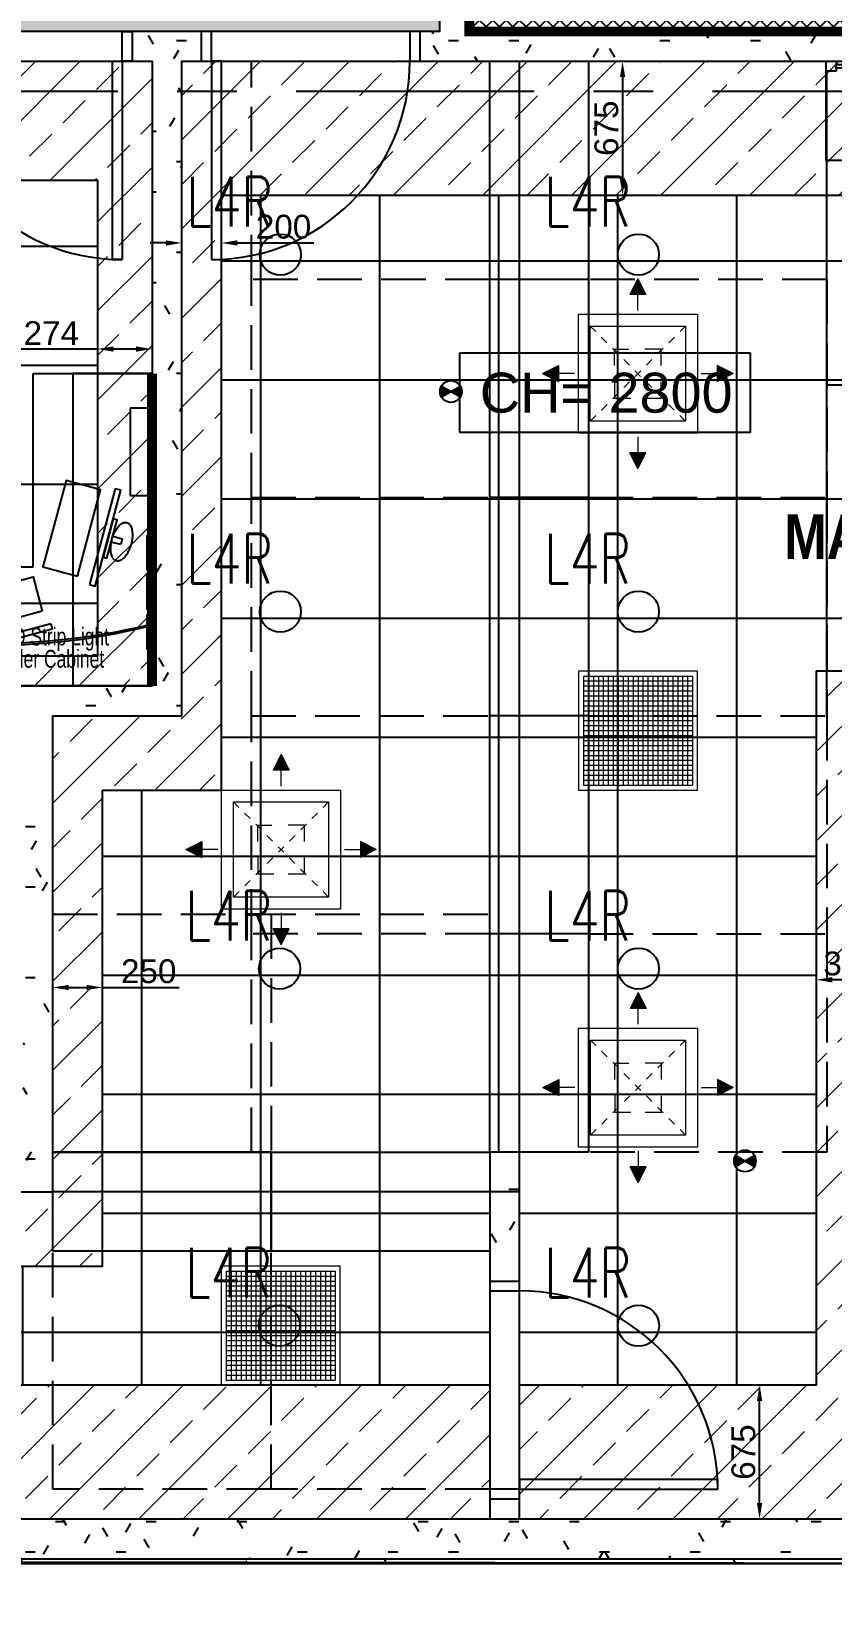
# Model space of a CAD drawing. Header units: millimetres. Extents: x -92759 to 184353, y -15225 to 86714.
# Drawn here: x -59541 to -55507, y 29895 to 37841 of the extents above; entities that cross this region are included whole.
import ezdxf

# ---------------------------------------------------------------- set-up
doc = ezdxf.new("R2010")
doc.units = ezdxf.units.MM
for name, pattern in [('Aligning Line', [3.2004, 1.6002, -1.6002]), ('Dash', [952.5, 476.25, -476.25]), ('HIDDEN', [0.375, 0.25, -0.125]), ('IDA - Grid Line', [2100, 1200, -300, 300, -300]), ('IDA - Hidden 065', [322.5, 225, -97.5])]:
    doc.linetypes.add(name, pattern=pattern)
doc.layers.get('Defpoints').update_dxf_attribs({"color": 8})
for name, color, linetype in [('0-1', 9, 'Continuous'), ('0-Motion Sensor', 1, 'Continuous'), ('A-_DETA----_E-2', 9, 'Continuous'), ('A-_DOOR----_E', 8, 'Continuous'), ('A-_ROOMNAME_A', 8, 'Continuous'), ('A-_WALL----_E', 8, 'Continuous'), ('A-_WALL----_H', 8, 'Continuous'), ('A-_WALL----_H-1', 9, 'Continuous'), ('A-_WALLPRTN_E', 8, 'Continuous'), ('A-PATT-CONC', 8, 'Continuous'), ('AAG_Dimension', 7, 'Continuous'), ('E-_LITG _ CKT -DB', 1, 'HIDDEN'), ('E-legend', 1, 'Continuous'), ('HF', 7, 'Continuous'), ('HF Text', 7, 'Continuous'), ('M-ACMV_FCU', 5, 'Continuous')]:
    doc.layers.add(name, color=color, linetype=linetype)
for name, color, linetype, true_color in [('1599_FURN_RHH_BLK8 _NEW__1ST STY_dwg _2_-1', 7, 'Continuous', 0xaaaaaa), ('A-_DETA----_E-4', 9, 'Continuous', 0x808080), ('A-_DETA----_E-5', 7, 'IDA - Hidden 065', 0xa5a5a5), ('A-_DETA----_E-8', 7, 'Continuous', 0xa5a5a5), ('A-_DOOR----_H', 7, 'Dash', 0x000050), ('A-_FURN--1', 7, 'Continuous', 0xaaaaaa), ('A-_FURN--3', 7, 'Continuous', 0xaaaaaa), ('A-_FURN--4', 7, 'Continuous', 0xaaaaaa), ('S-_ANOTGRID_E-1', 9, 'IDA - Grid Line', 0x808080)]:
    doc.layers.add(name, color=color, linetype=linetype, true_color=true_color)
for name, color, linetype, lineweight in [('HFI 9MM FPB', 94, 'Continuous', 5), ('M-ACMV_RAG', 222, 'Continuous', 25), ('M-ACMV_SAD', 5, 'Continuous', 18), ('M-ACMV_SAG', 5, 'Continuous', 25), ('M_FCU_ACESSPANEL', 30, 'REFRIGERANT', 25)]:
    doc.layers.add(name, color=color, linetype=linetype, lineweight=lineweight)
doc.styles.add('Arial', font='arial.ttf')
doc.styles.add('Arial Narrow_B_1', font='ARIALNB.TTF', dxfattribs={"height": 300})
doc.styles.add('Arial_4', font='arial.ttf', dxfattribs={"height": 1.8})
doc.styles.add('Simplex', font='simplex_.ttf', dxfattribs={"width": 0.7, "height": 450})
doc.styles.get("Standard").update_dxf_attribs({"font": 'arial.ttf'})
doc.linetypes.add('REFRIGERANT', pattern='A,15,-5.08,["R",Standard,S=2.54,R=0,X=-2.54,Y=-1.27],-5.08', length=25.16)
doc.dimstyles.get("Standard").update_dxf_attribs({"dimtxt": 0.18, "dimasz": 0.18, "dimexe": 0.18, "dimexo": 0.0625, "dimgap": 0.09, "dimtad": 0, "dimtih": 1, "dimtoh": 1, "dimdec": 4, "dimzin": 0, "dimdsep": 46, "dimtxsty": 'Standard', "dimcen": 0.09, "dimadec": 0, "dimazin": 0, "dimtfac": 1, "dimtdec": 4, "dimtofl": 0, "dimtmove": 0, "dimatfit": 3, "dimfxl": 1, "dimtolj": 1, "dimtzin": 0, "dimarcsym": 0})
pattern_1 = [(0, (-11870.95, 40538.29), (609.6, 152.4), [50.292, -406.908, 50.292, -406.908, -2438.4]), (0, (-11870.95, 40538.29), (609.6, 152.4), [-914.4, 50.292, -864.108, 50.292, -406.908, -1066.8]), (0, (-11870.95, 40538.29), (609.6, 152.4), [-2286, 50.292, -254.508, 50.292, -711.708]), (120, (-11642.35, 40614.49), (-436.78227, 451.7291), [50.292, -406.908, 50.292, -406.908, -2438.4]), (120, (-11642.35, 40614.49), (-436.78227, 451.7291), [-914.4, 50.292, -864.108, 50.292, -406.908, -1066.8]), (120, (-11642.35, 40614.49), (-436.78227, 451.7291), [-2286, 50.292, -254.508, 50.292, -711.708]), (240, (-11566.15, 40919.29), (-172.81773, -604.1291), [50.292, -406.908, 50.292, -406.908, -2438.4]), (240, (-11566.15, 40919.29), (-172.81773, -604.1291), [-914.4, 50.292, -864.108, 50.292, -406.908, -1066.8]), (240, (-11566.15, 40919.29), (-172.81773, -604.1291), [-2286, 50.292, -254.508, 50.292, -711.708])]

# ---------------------------------------------------------------- blocks, each defined once
blk = doc.blocks.new('IDA - F - Single - Swing1 - 1100L X 2200H -TD-03-10510367-BLK8_RHH_1ST STOREY PLAN')
at = {"layer": 'A-_DOOR----_E'}
for p, q in [((500, 1075), (450, 1075)), ((450, 1075), (450, 75)), ((500, 75), (500, 1075)), ((-500, 75), (-550, 75)), ((-500, -75), (-500, 75)), ((450, 75), (500, 75)), ((550, 75), (500, 75)), ((500, 75), (500, -75)), ((-550, -75), (-500, -75)), ((500, -75), (550, -75))]:
    blk.add_line(p, q, dxfattribs=at)
blk.add_arc((500, 75), 1000, 90, 180, dxfattribs=at)
blk = doc.blocks.new('IDA - F - Single - Swing1 - 1100L X 2200H -TD-03-10510365-BLK8_RHH_1ST STOREY PLAN')
at = {"layer": 'A-_DOOR----_E'}
for p, q in [((-550, 75), (-500, 75)), ((-500, 75), (-500, -75)), ((500, 75), (550, 75)), ((500, -75), (500, 75)), ((-500, -75), (-550, -75)), ((450, -75), (500, -75)), ((450, -1075), (450, -75)), ((500, -75), (500, -1075)), ((550, -75), (500, -75)), ((500, -1075), (450, -1075))]:
    blk.add_line(p, q, dxfattribs=at)
blk.add_arc((500, -75), 1000, 180, 270, dxfattribs=at)
blk = doc.blocks.new('IDA - RS - Roller Shutter - Single - 2100L X 1200H - RS03-10171729-BLK8_RHH_1ST STOREY PLAN')
at = {"layer": 'A-_DOOR----_E'}
for p, q in [((-1050, 125), (-1000, 125)), ((-1050, 75), (-1050, 125)), ((-1000, 125), (-1000, 75)), ((1000, 125), (1050, 125)), ((1000, 75), (1000, 125)), ((1050, 125), (1050, 75)), ((-1000, 75), (-1050, 75)), ((1050, 75), (1000, 75))]:
    blk.add_line(p, q, dxfattribs=at)
at = {"layer": 'A-_DOOR----_H'}
for p, q in [((-1050, 575), (1050, 575)), ((-1050, 75), (-1050, 575)), ((1050, 575), (1050, 75)), ((-1000, 109.525), (1000, 109.525)), ((-1000, 90.475), (-1000, 109.525)), ((1000, 90.475), (-1000, 90.475)), ((1000, 109.525), (1000, 90.475)), ((1050, 75), (-1050, 75))]:
    blk.add_line(p, q, dxfattribs=at)
blk = doc.blocks.new('1599_FURN_RHH_BLK8 _NEW__1ST STY_dwg _2_-10346281-BLK8_RHH_1ST STOREY PLAN')
at = {"layer": 'A-_FURN--1', "flags": 128}
for points in [[(-23480.1, -44215.7), (-23480.1, -44040.7), (-23455.1, -44040.7), (-23455.1, -44215.7)], [(-23480.1, -44415.7), (-23480.1, -44240.7), (-23455.1, -44240.7), (-23455.1, -44415.7)], [(-23480.1, -44615.7), (-23480.1, -44440.7), (-23455.1, -44440.7), (-23455.1, -44615.7)]]:
    blk.add_lwpolyline(points, close=True, dxfattribs=at)
at = {"layer": 'A-_FURN--3', "flags": 128}
for points in [[(-23565.1, -43399), (-23565.1, -43839), (-23455.1, -43839), (-23455.1, -43399)], [(-23831.2, -44245.7), (-23714.8, -43811), (-23888.6, -43764.4), (-24005.1, -44199.1)], [(-24008.5, -44422.9), (-24443.2, -44539.4), (-24489.8, -44365.5), (-24055.1, -44249.1)]]:
    blk.add_lwpolyline(points, close=True, dxfattribs=at)
at = {"layer": 'A-_FURN--3'}
for centre, radius, start, end in [((-24266.5, -41277), 3317.9, 258.50219, 284.15461), ((-24263.1, -41187), 3397.5, 258.83263, 283.75823)]:
    blk.add_arc(centre, radius, start, end, dxfattribs=at)
at = {"layer": 'A-_FURN--4'}
for p, q in [((-24055.1, -44199.1), (-24055.1, -43224.1)), ((-24055.1, -43224.1), (-23455.1, -43224.1)), ((-23855.1, -43224.1), (-23855.1, -44799.1)), ((-23455.1, -43224.1), (-23855.1, -43224.1)), ((-23455.1, -44799.1), (-23455.1, -43224.1)), ((-23455.1, -43224.1), (-23455.1, -44799.1)), ((-24955.1, -44199.1), (-24055.1, -44199.1)), ((-24055.1, -44799.1), (-24955.1, -44799.1)), ((-23455.1, -44799.1), (-24055.1, -44799.1)), ((-23855.1, -44799.1), (-23455.1, -44799.1))]:
    blk.add_line(p, q, dxfattribs=at)
at = {"layer": 'A-_FURN--4', "flags": 128}
for points in [[(-23770.1, -44287.9), (-23741.1, -44295.7), (-23611.7, -43812.7), (-23640.7, -43805)], [(-23702.3, -44150.8), (-23683, -44156), (-23631.2, -43962.8), (-23650.5, -43957.6)], [(-23612.7, -44086.8), (-23661, -44073.9), (-23653.2, -44044.9), (-23604.9, -44057.8)], [(-23966.2, -44484.1), (-23958.5, -44513.1), (-24441.4, -44642.5), (-24449.2, -44613.5)]]:
    blk.add_lwpolyline(points, close=True, dxfattribs=at)
at = {"layer": 'A-_FURN--4'}
for points in [[(-23657.1, -44059.4), (-23631.2, -43962.8), (-23582.9, -43975.7)], [(-23582.9, -43975.7), (-23534.6, -43988.7), (-23560.5, -44085.3)], [(-23634.7, -44168.9), (-23683, -44156), (-23657.1, -44059.4)], [(-23560.5, -44085.3), (-23586.4, -44181.9), (-23634.7, -44168.9)]]:
    blk.add_rational_spline(points, [1, 0.707106781187, 1], degree=2, dxfattribs=at)
blk = doc.blocks.new('A$Cb2bf8f38')
at = {"layer": 'A-_WALL----_H'}
h = blk.add_hatch(dxfattribs=at)
h.set_pattern_fill('FP_3', color=256, style=0, pattern_type=2)
h.set_pattern_definition([(0, (-11870.95, 40538.3), (1219.2, 304.8), [50.292, -864.108, 50.292, -864.108, -4876.8]), (0, (-11870.95, 40538.3), (1219.2, 304.8), [-1828.8, 50.292, -1778.508, 50.292, -864.108, -2133.6]), (0, (-11870.95, 40538.3), (1219.2, 304.8), [-4572, 50.292, -559.308, 50.292, -1473.708]), (120, (-11413.75, 40690.7), (-873.5645, 903.4582), [50.292, -864.108, 50.292, -864.108, -4876.8]), (120, (-11413.75, 40690.7), (-873.5645, 903.4582), [-1828.8, 50.292, -1778.508, 50.292, -864.108, -2133.6]), (120, (-11413.75, 40690.7), (-873.5645, 903.4582), [-4572, 50.292, -559.308, 50.292, -1473.708]), (240, (-11261.35, 41300.3), (-345.6355, -1208.2582), [50.292, -864.108, 50.292, -864.108, -4876.8]), (240, (-11261.35, 41300.3), (-345.6355, -1208.2582), [-1828.8, 50.292, -1778.508, 50.292, -864.108, -2133.6]), (240, (-11261.35, 41300.3), (-345.6355, -1208.2582), [-4572, 50.292, -559.308, 50.292, -1473.708])])
h.paths.add_polyline_path([(-10525, -2425), (-10500, -2425), (-10500, -2312.5), (-10525, -2312.5), (-10525, -2321.4)])
h.paths.add_polyline_path([(-12772.8, -2425), (-12125, -2425), (-12125, -2312.5), (-12150, -2312.5), (-12150, -2400), (-21575, -2400), (-21575, -2425), (-14327.6, -2425)])
at = {"layer": 'A-_WALL----_H-1'}
h = blk.add_hatch(dxfattribs=at)
h.set_pattern_fill('FP_1', color=256, style=0, pattern_type=2)
h.set_pattern_definition(pattern_1)
h.paths.add_polyline_path([(-14475, 5300), (-14400, 5300), (-14400, 6000), (-14550, 6000), (-14550, 5300)])
h.paths.add_polyline_path([(-14400, 7100), (-14400, 14675), (-14550, 14675), (-14550, 7100), (-14475, 7100)])
h.paths.add_polyline_path([(-14400, 15775), (-14400, 15875), (-14550, 15875), (-14550, 15775), (-14475, 15775)])
h = blk.add_hatch(dxfattribs=at)
h.set_pattern_fill('FP_1', color=256, style=0, pattern_type=2)
h.set_pattern_definition(pattern_1)
h.paths.add_polyline_path([(-10500, 5150), (-10500, 5300), (-10550.1, 5300), (-10550, 5150)])
h.paths.add_polyline_path([(-14650, 5150), (-12550, 5150), (-12550, 5300), (-14650, 5300), (-14650, 5225)])
h.paths.add_polyline_path([(-16100, 5150), (-15750, 5150), (-15750, 5300), (-16100, 5300), (-16100, 5225)])
h.paths.add_polyline_path([(-8850, 5150), (-8850, 5300), (-9900, 5300), (-9900, 5150)])
h.paths.add_polyline_path([(-17200, 5150), (-17200, 5300), (-17300, 5300), (-17300, 5150)])
h = blk.add_hatch(dxfattribs=at)
h.set_pattern_fill('FP_1', color=256, style=0, pattern_type=2)
h.set_pattern_definition(pattern_1)
h.paths.add_polyline_path([(-15850, 1850), (-15850, 5150), (-16000, 5150), (-16000, 1850)])
h = blk.add_hatch(dxfattribs=at)
h.set_pattern_fill('FP_1', color=256, style=0, pattern_type=2)
h.set_pattern_definition(pattern_1)
h.paths.add_polyline_path([(-16000, 1850), (-16000, 2000), (-18527, 2000), (-18527, 1850), (-16500, 1850)])
h.paths.add_polyline_path([(-19627, 1850), (-19627, 2000), (-21350, 2000), (-21350, 1850), (-20546.6, 1850)])
h = blk.add_hatch(dxfattribs=at)
h.set_pattern_fill('FP_1', color=256, style=0, pattern_type=2)
h.set_pattern_definition(pattern_1)
h.paths.add_polyline_path([(-16500, -550), (-16500, 1850), (-16650, 1850), (-16650, -550)])
h = blk.add_hatch(dxfattribs=at)
h.set_pattern_fill('FP_1', color=256, style=0, pattern_type=2)
h.set_pattern_definition(pattern_1)
h.paths.add_polyline_path([(-14222.1, -2200), (-14147.1, -2200), (-14147.1, -2100), (-14297.1, -2100), (-14297.1, -2200)])
h.paths.add_polyline_path([(-14297.1, -1000), (-14147.1, -1000), (-14147.1, -350), (-14297.1, -350)])
h = blk.add_hatch(dxfattribs=at)
h.set_pattern_fill('FP_1', color=256, style=0, pattern_type=2)
h.set_pattern_definition(pattern_1)
h.paths.add_polyline_path([(-14327.6, -2400), (-10500, -2400), (-10500, -2312.5), (-10500, -2200), (-17300, -2200), (-17300, -2400), (-15882.3, -2400)])
h.paths.add_polyline_path([(-20546.6, -2400), (-17900, -2400), (-17900, -2200), (-21550, -2200), (-21550, -2400), (-21300, -2400)])
h.paths.add_polyline_path([(-10500, -2312.5), (-10500, -2200), (-10525, -2200), (-10525, -2312.5)], flags=17)
blk.add_lwpolyline([(-2385, -9825), (-2385, -5100), (7400, -5125), (7400, 46800), (-18575, 46800), (-18575, 38037.5), (-30600, 38100), (-30625, 26375), (-28100, 26375), (-28100, -2400), (-10500, -2425), (-10500, -9800), (-2385, -9825)], close=True)
at = {"layer": 'A-_DETA----_E-2'}
for p, q in [((-12597.1, 2950), (-12597.1, 4050)), ((-12597.1, 2950), (-12597.1, 4050)), ((-12597.1, 2950), (-12597.1, 4050)), ((-12597.1, 1850), (-12597.1, 2950)), ((-12597.1, 1850), (-12597.1, 2950)), ((-12597.1, 1850), (-12597.1, 2950))]:
    blk.add_line(p, q, dxfattribs=at)
at = {"layer": 'A-_DETA----_E-4'}
for p, q in [((-14297.1, 5150), (-13799, 5150)), ((-14297.1, 4050), (-14297.1, 5150)), ((-14297.1, 5150), (-13799, 5150)), ((-14297.1, 4050), (-14297.1, 5150)), ((-14297.1, 5150), (-13799, 5150)), ((-14297.1, 4050), (-14297.1, 5150)), ((-14147.1, -550), (-14147.1, 5150)), ((-14147.1, -550), (-14147.1, 5150)), ((-14147.1, -550), (-14147.1, 5150)), ((-13799, 5150), (-13799, 4050)), ((-13799, 5150), (-13799, 4050)), ((-13799, 5150), (-13799, 4050)), ((-13799, 4050), (-14297.1, 4050)), ((-14297.1, 2950), (-14297.1, 4050)), ((-13799, 4050), (-14297.1, 4050)), ((-14297.1, 2950), (-14297.1, 4050)), ((-13799, 4050), (-14297.1, 4050)), ((-14297.1, 2950), (-14297.1, 4050)), ((-13799, 4050), (-13799, 2950)), ((-13799, 4050), (-13799, 2950)), ((-13799, 4050), (-13799, 2950)), ((-13799, 2950), (-14297.1, 2950)), ((-14297.1, 1850), (-14297.1, 2950)), ((-13799, 2950), (-14297.1, 2950)), ((-14297.1, 1850), (-14297.1, 2950)), ((-13799, 2950), (-14297.1, 2950)), ((-14297.1, 1850), (-14297.1, 2950)), ((-13799, 2950), (-13799, 1850)), ((-13799, 2950), (-13799, 1850)), ((-13799, 2950), (-13799, 1850)), ((-13799, 1850), (-14297.1, 1850)), ((-14297.1, 750), (-14297.1, 1850)), ((-13799, 1850), (-14297.1, 1850)), ((-14297.1, 750), (-14297.1, 1850)), ((-13799, 1850), (-14297.1, 1850)), ((-14297.1, 750), (-14297.1, 1850)), ((-13799, 1850), (-13799, 750)), ((-13799, 1850), (-13799, 750)), ((-13799, 1850), (-13799, 750)), ((-13799, 750), (-14297.1, 750)), ((-14297.1, -350), (-14297.1, 750)), ((-13799, 750), (-14297.1, 750)), ((-14297.1, -350), (-14297.1, 750)), ((-13799, 750), (-14297.1, 750)), ((-14297.1, -350), (-14297.1, 750)), ((-13799, 750), (-13799, -350)), ((-13799, 750), (-13799, -350)), ((-13799, 750), (-13799, -350)), ((-16500, -350), (-15399, -350)), ((-16500, -850), (-16500, -350)), ((-15399, -350), (-16500, -350)), ((-16500, -350), (-15399, -350)), ((-16500, -850), (-16500, -350)), ((-15399, -350), (-16500, -350)), ((-16500, -350), (-15399, -350)), ((-16500, -850), (-16500, -350)), ((-15399, -350), (-16500, -350)), ((-15399, -350), (-14297.1, -350)), ((-15399, -850), (-15399, -350)), ((-15399, -350), (-15399, -850)), ((-15399, -350), (-14297.1, -350)), ((-15399, -850), (-15399, -350)), ((-15399, -350), (-15399, -850)), ((-15399, -350), (-14297.1, -350)), ((-15399, -850), (-15399, -350)), ((-15399, -350), (-15399, -850)), ((-13799, -350), (-14297.1, -350)), ((-14297.1, -350), (-14297.1, -850)), ((-13799, -350), (-14297.1, -350)), ((-14297.1, -350), (-14297.1, -850)), ((-13799, -350), (-14297.1, -350)), ((-14297.1, -350), (-14297.1, -850)), ((-14147.1, -550), (-16500, -550)), ((-14147.1, -550), (-16500, -550)), ((-14147.1, -550), (-16500, -550)), ((-15399, -850), (-16500, -850)), ((-15399, -850), (-16500, -850)), ((-15399, -850), (-16500, -850)), ((-14297.1, -850), (-15399, -850)), ((-14297.1, -850), (-15399, -850)), ((-14297.1, -850), (-15399, -850))]:
    blk.add_line(p, q, dxfattribs=at)
at = {"layer": 'A-_DETA----_E-5'}
for p, q in [((-15499, 5150), (-14297.1, 5150)), ((-15499, 4050), (-15499, 5150)), ((-15499, 5150), (-14297.1, 5150)), ((-15499, 4050), (-15499, 5150)), ((-15499, 5150), (-14297.1, 5150)), ((-15499, 4050), (-15499, 5150)), ((-13799, 5150), (-12597.1, 5150)), ((-13799, 5150), (-12597.1, 5150)), ((-13799, 5150), (-12597.1, 5150)), ((-15499, 2950), (-15499, 4050)), ((-14297.1, 4050), (-15499, 4050)), ((-15499, 2950), (-15499, 4050)), ((-14297.1, 4050), (-15499, 4050)), ((-15499, 2950), (-15499, 4050)), ((-14297.1, 4050), (-15499, 4050)), ((-12597.1, 4050), (-13799, 4050)), ((-12597.1, 4050), (-13799, 4050)), ((-12597.1, 4050), (-13799, 4050)), ((-12597.1, 4050), (-12597.1, 2950)), ((-12597.1, 4050), (-12597.1, 2950)), ((-12597.1, 4050), (-12597.1, 2950)), ((-15499, 2950), (-14297.1, 2950)), ((-15499, 1850), (-15499, 2950)), ((-15499, 2950), (-14297.1, 2950)), ((-15499, 1850), (-15499, 2950)), ((-15499, 2950), (-14297.1, 2950)), ((-15499, 1850), (-15499, 2950)), ((-13799, 2950), (-12597.1, 2950)), ((-13799, 2950), (-12597.1, 2950)), ((-13799, 2950), (-12597.1, 2950)), ((-12597.1, 2950), (-12597.1, 1850)), ((-12597.1, 2950), (-12597.1, 1850)), ((-12597.1, 2950), (-12597.1, 1850)), ((-15499, 1850), (-14297.1, 1850)), ((-15499, 750), (-15499, 1850)), ((-15499, 1850), (-14297.1, 1850)), ((-15499, 750), (-15499, 1850)), ((-15499, 1850), (-14297.1, 1850)), ((-15499, 750), (-15499, 1850)), ((-13799, 1850), (-12597.1, 1850)), ((-13799, 1850), (-12597.1, 1850)), ((-13799, 1850), (-12597.1, 1850)), ((-12597.1, 1850), (-12597.1, 750)), ((-12597.1, 1850), (-12597.1, 750)), ((-12597.1, 1850), (-12597.1, 750)), ((-16500, 850), (-15399, 850)), ((-16500, -350), (-16500, 850)), ((-16500, 850), (-15399, 850)), ((-16500, -350), (-16500, 850)), ((-16500, 850), (-15399, 850)), ((-16500, -350), (-16500, 850)), ((-15499, 850), (-14297.1, 850)), ((-15499, -350), (-15499, 850)), ((-15499, 850), (-14297.1, 850)), ((-15499, -350), (-15499, 850)), ((-15499, 850), (-14297.1, 850)), ((-15499, -350), (-15499, 850)), ((-15399, 850), (-15399, -350)), ((-15399, 850), (-15399, -350)), ((-15399, 850), (-15399, -350)), ((-14297.1, 750), (-15499, 750)), ((-14297.1, 750), (-15499, 750)), ((-14297.1, 750), (-15499, 750)), ((-13799, 750), (-12597.1, 750)), ((-13799, 750), (-12597.1, 750)), ((-13799, 750), (-12597.1, 750)), ((-12597.1, 750), (-12597.1, -350)), ((-12597.1, 750), (-12597.1, -350)), ((-12597.1, 750), (-12597.1, -350)), ((-12597.1, -350), (-13799, -350)), ((-12597.1, -350), (-13799, -350)), ((-12597.1, -350), (-13799, -350)), ((-16500.9, -2050), (-16500.9, -850)), ((-16500.9, -2050), (-16500.9, -850)), ((-16500.9, -2050), (-16500.9, -850)), ((-15399, -2050), (-15399, -850)), ((-15399, -2050), (-15399, -850)), ((-15399, -2050), (-15399, -850)), ((-14297.1, -850), (-14297.1, -2050)), ((-14297.1, -850), (-14297.1, -2050)), ((-14297.1, -850), (-14297.1, -2050)), ((-15399, -2050), (-16500.9, -2050)), ((-15399, -2050), (-16500.9, -2050)), ((-15399, -2050), (-16500.9, -2050)), ((-14297.1, -2050), (-15399, -2050)), ((-14297.1, -2050), (-15399, -2050)), ((-14297.1, -2050), (-15399, -2050))]:
    blk.add_line(p, q, dxfattribs=at)
at = {"layer": 'A-_DETA----_E-8'}
blk.add_line((-12750, 5300), (-10300, 5300), dxfattribs=at)
at = {"layer": 'A-_WALL----_E'}
for p, q in [((-12150, -2200), (-17300, -2200)), ((-21575, -2425), (-10500, -2425)), ((-21550, -2400), (-12150, -2400))]:
    blk.add_line(p, q, dxfattribs=at)
at = {"layer": 'A-_WALLPRTN_E'}
for p, q in [((-14550, 6000), (-14550, 5300)), ((-14400, 5300), (-14400, 6000)), ((-15750, 5300), (-16100, 5300)), ((-16100, 5300), (-16100, 5150)), ((-15750, 5150), (-15750, 5300)), ((-14550, 5300), (-14650, 5300)), ((-14650, 5300), (-14650, 5150)), ((-14400, 5300), (-10500, 5300)), ((-16100, 5150), (-16000, 5150)), ((-16000, 5150), (-16000, 2000)), ((-15850, 1850), (-15850, 5150)), ((-15850, 5150), (-15750, 5150)), ((-14650, 5150), (-12600, 5150)), ((-12599, 5100), (-12599, 3518)), ((-12599, 3518), (-10499, 3518)), ((-16000, 2000), (-18527, 2000)), ((-16500, 1850), (-15850, 1850)), ((-16500, -550), (-16500, 1850)), ((-14147.1, -350), (-14297.1, -350)), ((-14297.1, -350), (-14297.1, -1000)), ((-14147.1, -1000), (-14147.1, -350)), ((-16799, -550), (-16500, -550)), ((-14297.1, -1000), (-14147.1, -1000)), ((-14147.1, -2100), (-14297.1, -2100)), ((-14297.1, -2100), (-14297.1, -2200)), ((-14147.1, -2200), (-14147.1, -2100))]:
    blk.add_line(p, q, dxfattribs=at)
at = {"layer": 'S-_ANOTGRID_E-1'}
for p, q in [((-38373.1, 5000), (13584.7, 5000)), ((-38373.1, -2400), (13584.7, -2400))]:
    blk.add_line(p, q, dxfattribs=at)
at = {"layer": '1599_FURN_RHH_BLK8 _NEW__1ST STY_dwg _2_-1'}
blk.add_blockref('1599_FURN_RHH_BLK8 _NEW__1ST STY_dwg _2_-10346281-BLK8_RHH_1ST STOREY PLAN', (7455.1, 46800), dxfattribs=at)
at = {"layer": 'A-_DOOR----_E'}
blk.add_blockref('IDA - F - Single - Swing1 - 1100L X 2200H -TD-03-10510365-BLK8_RHH_1ST STOREY PLAN', (-16650, 5225), dxfattribs=at)
for name, p, rotation in [('IDA - F - Single - Swing1 - 1100L X 2200H -TD-03-10510367-BLK8_RHH_1ST STOREY PLAN', (-15200, 5225), 180), ('IDA - RS - Roller Shutter - Single - 2100L X 1200H - RS03-10171729-BLK8_RHH_1ST STOREY PLAN', (-11550, 5225), 180), ('IDA - F - Single - Swing1 - 1100L X 2200H -TD-03-10510367-BLK8_RHH_1ST STOREY PLAN', (-14222.1, -1550), 269.9999999999999)]:
    blk.add_blockref(name, p, dxfattribs=dict(at, rotation=rotation))
at = {"layer": 'A-_ROOMNAME_A', "insert": (-12812.1, 2866), "char_height": 225, "width": 2970.252, "attachment_point": 1, "style": 'Arial Narrow_B_1'}
blk.add_mtext('MAIN DISPENSARY', dxfattribs=at)
blk = doc.blocks.new('*D566')
at = {"layer": 'AAG_Dimension', "color": 0, "lineweight": -2, "transparency": 16777216}
for p, q in [((-4403.5, 463160.8), (-4790.2, 463160.8)), ((-4403.5, 463160.8), (-4403.5, 463161)), ((-4209, 463160.8), (-4323.5, 463160.8)), ((-4129, 463160.8), (-4129, 463161))]:
    blk.add_line(p, q, dxfattribs=at)
at = {"layer": 'AAG_Dimension', "color": 0, "transparency": 16777216}
for points in [[(-4323.5, 463174.1), (-4323.5, 463147.4), (-4403.5, 463160.8)], [(-4209, 463174.1), (-4209, 463147.4), (-4129, 463160.8)]]:
    blk.add_solid(points, dxfattribs=at)
at = {"layer": 'Defpoints', "color": 0, "transparency": 16777216}
for p in [(-4403.5, 463160.8), (-4403.5, 463160.8), (-4129, 463160.8)]:
    blk.add_point(p, dxfattribs=at)
at = {"layer": 'AAG_Dimension', "color": 152, "true_color": 0x2776bb, "transparency": 16777216, "insert": (-4636.9, 463241), "char_height": 120, "attachment_point": 5, "style": 'Arial'}
blk.add_mtext('\\A1;274', dxfattribs=at)
blk = doc.blocks.new('*D574')
at = {"layer": 'AAG_Dimension', "color": 0, "lineweight": -2, "transparency": 16777216}
for p, q in [((-4629, 459941.7), (-4629, 459941.8)), ((-4549, 459941.7), (-4459, 459941.7)), ((-4379, 459941.7), (-4379, 459941.8)), ((-4379, 459941.7), (-3992.3, 459941.7))]:
    blk.add_line(p, q, dxfattribs=at)
at = {"layer": 'AAG_Dimension', "color": 0, "transparency": 16777216}
for points in [[(-4549, 459955), (-4549, 459928.3), (-4629, 459941.7)], [(-4459, 459955), (-4459, 459928.3), (-4379, 459941.7)]]:
    blk.add_solid(points, dxfattribs=at)
at = {"layer": 'Defpoints', "color": 0, "transparency": 16777216}
for p in [(-4629, 459941.7), (-4379, 459941.7), (-4379, 459941.7)]:
    blk.add_point(p, dxfattribs=at)
at = {"layer": 'AAG_Dimension', "color": 152, "true_color": 0x2776bb, "transparency": 16777216, "insert": (-4145.7, 460022.9), "char_height": 120, "attachment_point": 5, "style": 'Arial'}
blk.add_mtext('\\A1;250', dxfattribs=at)
blk = doc.blocks.new('*D575')
at = {"layer": 'AAG_Dimension', "color": 0, "lineweight": -2, "transparency": 16777216}
for p, q in [((-779, 460038.8), (-779, 459980.5)), ((-429, 460038.8), (-429, 459980.5)), ((-509, 459980.7), (-699, 459980.7))]:
    blk.add_line(p, q, dxfattribs=at)
at = {"layer": 'AAG_Dimension', "color": 0, "transparency": 16777216}
for points in [[(-699, 459994.1), (-699, 459967.4), (-779, 459980.7)], [(-509, 459994.1), (-509, 459967.4), (-429, 459980.7)]]:
    blk.add_solid(points, dxfattribs=at)
at = {"layer": 'Defpoints', "color": 0, "transparency": 16777216}
for p in [(-779, 460038.8), (-429, 460038.8), (-779, 459980.7)]:
    blk.add_point(p, dxfattribs=at)
at = {"layer": 'AAG_Dimension', "color": 152, "true_color": 0x2776bb, "transparency": 16777216, "insert": (-604, 460062), "char_height": 120, "attachment_point": 5, "style": 'Arial'}
blk.add_mtext('\\A1;350', dxfattribs=at)
blk = doc.blocks.new('*D576')
at = {"layer": 'AAG_Dimension', "color": 0, "lineweight": -2, "transparency": 16777216}
for p, q in [((-4059, 463695.7), (-4139, 463695.7)), ((-3979, 463695.7), (-3979, 463695.8)), ((-3779, 463695.7), (-3779, 463695.8)), ((-3699, 463695.7), (-3312.3, 463695.7))]:
    blk.add_line(p, q, dxfattribs=at)
at = {"layer": 'AAG_Dimension', "color": 0, "transparency": 16777216}
for points in [[(-4059, 463709), (-4059, 463682.3), (-3979, 463695.7)], [(-3699, 463709), (-3699, 463682.3), (-3779, 463695.7)]]:
    blk.add_solid(points, dxfattribs=at)
at = {"layer": 'Defpoints', "color": 0, "transparency": 16777216}
for p in [(-3979, 463695.7), (-3779, 463695.7), (-3779, 463695.7)]:
    blk.add_point(p, dxfattribs=at)
at = {"layer": 'AAG_Dimension', "color": 152, "true_color": 0x2776bb, "transparency": 16777216, "insert": (-3465.7, 463776.9), "char_height": 120, "attachment_point": 5, "style": 'Arial'}
blk.add_mtext('\\A1;200', dxfattribs=at)
blk = doc.blocks.new('*D577')
at = {"layer": 'AAG_Dimension', "color": 0, "lineweight": -2, "transparency": 16777216}
for p, q in [((-1754.1, 464611.7), (-1756.3, 464611.7)), ((-1756.1, 464531.7), (-1756.1, 464016.7)), ((-1754.1, 463936.7), (-1756.3, 463936.7))]:
    blk.add_line(p, q, dxfattribs=at)
at = {"layer": 'AAG_Dimension', "color": 0, "transparency": 16777216}
for points in [[(-1769.4, 464531.7), (-1742.7, 464531.7), (-1756.1, 464611.7)], [(-1769.4, 464016.7), (-1742.7, 464016.7), (-1756.1, 463936.7)]]:
    blk.add_solid(points, dxfattribs=at)
at = {"layer": 'Defpoints', "color": 0, "transparency": 16777216}
for p in [(-1754, 464611.7), (-1756.1, 463936.7), (-1754, 463936.7)]:
    blk.add_point(p, dxfattribs=at)
at = {"layer": 'AAG_Dimension', "color": 152, "true_color": 0x2776bb, "transparency": 16777216, "insert": (-1837.3, 464274.2), "char_height": 120, "attachment_point": 5, "rotation": 90, "style": 'Arial'}
blk.add_mtext('\\A1;675', dxfattribs=at)
blk = doc.blocks.new('*D631')
at = {"layer": 'AAG_Dimension', "color": 0, "lineweight": -2, "transparency": 16777216}
for p, q in [((-1055.2, 457936.7), (-1065.4, 457936.7)), ((-1065.2, 457341.7), (-1065.2, 457856.7)), ((-1055.2, 457261.7), (-1065.4, 457261.7))]:
    blk.add_line(p, q, dxfattribs=at)
at = {"layer": 'AAG_Dimension', "color": 0, "transparency": 16777216}
for points in [[(-1078.5, 457856.7), (-1051.9, 457856.7), (-1065.2, 457936.7)], [(-1078.5, 457341.7), (-1051.9, 457341.7), (-1065.2, 457261.7)]]:
    blk.add_solid(points, dxfattribs=at)
at = {"layer": 'Defpoints', "color": 0, "transparency": 16777216}
for p in [(-1065.2, 457936.7), (-1055.1, 457936.7), (-1055.1, 457261.7)]:
    blk.add_point(p, dxfattribs=at)
at = {"layer": 'AAG_Dimension', "color": 152, "true_color": 0x2776bb, "transparency": 16777216, "insert": (-1146.5, 457599.2), "char_height": 120, "attachment_point": 5, "rotation": 90, "style": 'Arial'}
blk.add_mtext('\\A1;675', dxfattribs=at)
blk = doc.blocks.new('Motion Sensor')
at = {"layer": 'E-legend', "lineweight": 25}
h = blk.add_hatch(color=256, dxfattribs=at)
h.dxf.hatch_style = 1
h.paths.add_polyline_path([(10021, -17121.6), (9973.3, -17094.1, 0.131652), (9965.9, -17121.6, 0.131652), (9973.3, -17149.1)])
h = blk.add_hatch(color=256, dxfattribs=at)
h.dxf.hatch_style = 1
h.paths.add_polyline_path([(10068.6, -17094.1), (10021, -17121.6), (10068.6, -17149.1, 0.131652), (10076, -17121.6, 0.131652)])
for p, q in [((9973.3, -17094.1), (10068.6, -17149.1)), ((9973.3, -17149.1), (10068.6, -17094.1))]:
    blk.add_line(p, q, dxfattribs=at)
blk.add_circle((10021, -17121.6), 55, dxfattribs=at)
blk = doc.blocks.new('A$C020d881d')
at = {"layer": 'E-legend', "lineweight": 25}
blk.add_circle((818.7, 172), 103.8, dxfattribs=at)
at = {"layer": 'E-legend', "lineweight": 25, "style": 'Simplex', "width": 0.7}
blk.add_text('L4R', height=250, dxfattribs=at).set_placement((345.2, 314.3))
blk = doc.blocks.new('EL_B8_L1_R4')
at = {"color": 6, "linetype": 'HIDDEN', "ltscale": 40, "const_width": 50}
blk.add_lwpolyline([(13092.9, -27358.3), (13092.9, -43108.3), (10382.9, -43108.3), (10382.9, -42358.3), (6692.9, -42358.3), (6692.9, -42758.3), (2092.9, -42758.3), (2092.9, -35258.3), (-3607.1, -35258.3), (-3607.1, -24683.3), (4692.9, -24683.3), (4692.9, -34658.3), (10992.9, -34658.3), (10992.9, -14008.3), (2242.9, -14008.3), (2242.9, -2458.3), (-3957.1, -2458.3), (-3957.1, -58.3), (842.9, -58.3), (842.9, 3691.7), (2342.9, 3691.7), (2342.9, -58.3), (13092.9, -58.3), (13092.9, -12058.3)], dxfattribs=at)
at = {"color": 1, "linetype": 'HIDDEN', "ltscale": 40, "const_width": 50}
blk.add_lwpolyline([(-5207.1, -36983.3), (-5207.1, -38558.3)], dxfattribs=at)
at = {"layer": '0-Motion Sensor'}
for p in [(-13720.7, -19952), (-12238, -23831.5)]:
    blk.add_blockref('Motion Sensor', p, dxfattribs=at)
at = {"layer": 'E-_LITG _ CKT -DB', "ltscale": 0.5}
for p in [(-5378.8, -36555.3), (-3573, -36555.3), (-5378.8, -38355.3), (-3573, -38355.3), (-5382.7, -40155.4), (-3573, -40155.3), (-5383.6, -41955.3), (-3572.6, -41955.7)]:
    blk.add_blockref('A$C020d881d', p, dxfattribs=at)
at = {"color": 1, "linetype": 'HIDDEN', "ltscale": 40, "style": 'Arial', "width": 0.7}
for s, p in [('LED Strip Light', (-6015.9, -38354.2)), ('Under Cabinet', (-6015.9, -38466.5))]:
    blk.add_text(s, height=90, rotation=0.06266, dxfattribs=at).set_placement(p)
blk = doc.blocks.new('A$Ccf37d9f4')
at = {"layer": 'A-PATT-CONC', "ltscale": 100}
h = blk.add_hatch(color=5, dxfattribs=at)
h.dxf.hatch_style = 1
h.paths.add_polyline_path([(0, 480.4), (-40.3, 399.8), (40.3, 399.8)])
h = blk.add_hatch(color=5, dxfattribs=at)
h.dxf.hatch_style = 1
h.paths.add_polyline_path([(-399.8, 40.3), (-480.4, 0), (-399.8, -40.3)])
h = blk.add_hatch(color=5, dxfattribs=at)
h.dxf.hatch_style = 1
h.paths.add_polyline_path([(399.8, -40.3), (480.4, 0), (399.8, 40.3)])
h = blk.add_hatch(color=5, dxfattribs=at)
h.dxf.hatch_style = 1
h.paths.add_polyline_path([(40.3, -399.8), (-40.3, -399.8), (0, -480.4)])
at = {"layer": 'M-ACMV_SAD', "color": 5, "lineweight": 0}
for p, q in [((0, 480.4), (-40.3, 399.8)), ((0, 480.4), (40.3, 399.8)), ((-40.3, 399.8), (40.3, 399.8)), ((-480.4, 0), (-399.8, 40.3)), ((-480.4, 0), (-399.8, -40.3)), ((-399.8, -40.3), (-399.8, 40.3)), ((399.8, -40.3), (399.8, 40.3)), ((480.4, 0), (399.8, 40.3)), ((480.4, 0), (399.8, -40.3))]:
    blk.add_line(p, q, dxfattribs=at)
at = {"layer": 'M-ACMV_SAD', "lineweight": 0}
for p, q in [((0, 319.2), (0, 399.8)), ((-319.2, 0), (-399.8, 0)), ((319.2, 0), (399.8, 0)), ((0, -319.2), (0, -399.8)), ((-40.3, -399.8), (40.3, -399.8)), ((0, -480.4), (-40.3, -399.8)), ((0, -480.4), (40.3, -399.8))]:
    blk.add_line(p, q, dxfattribs=at)
at = {"layer": 'M-ACMV_SAD', "linetype": 'Aligning Line', "ltscale": 25}
for p, q in [((-240, 240), (240, -240)), ((240, 240), (-240, -240))]:
    blk.add_line(p, q, dxfattribs=at)
at = {"layer": 'M-ACMV_SAD'}
for points in [[(-300, 300), (300, 300), (300, -300), (-300, -300)], [(-240, 240), (240, 240), (240, -240), (-240, -240)]]:
    blk.add_lwpolyline(points, close=True, dxfattribs=at)
at = {"layer": 'M-ACMV_SAD', "lineweight": 0}
for points in [[(-35.8, 122.9), (-117.8, 122.9), (-117.8, 41)], [(117.8, 30.7), (117.8, 122.9), (35.8, 122.9)], [(-117.8, -41), (-117.8, -122.9), (-35.8, -122.9)], [(117.8, -41), (117.8, -122.9), (46.1, -122.9)]]:
    blk.add_lwpolyline(points, dxfattribs=at)
blk = doc.blocks.new('A$C2abf62bd')
at = {"layer": 'M-ACMV_RAG', "color": 6, "lineweight": 5}
for p, q in [((-275, 275), (275, 275)), ((-275, 275), (-275, -275)), ((-275, 250), (275, 250)), ((-250, 275), (-250, -275)), ((-225, 275), (-225, -275)), ((-200, 275), (-200, -275)), ((-175, 275), (-175, -275)), ((-150, 275), (-150, -275)), ((-125, 275), (-125, -275)), ((-100, 275), (-100, -275)), ((-75, 275), (-75, -275)), ((-50, 275), (-50, -275)), ((-25, 275), (-25, -275)), ((0, 275), (0, -275)), ((25, 275), (25, -275)), ((50, 275), (50, -275)), ((75, 275), (75, -275)), ((100, 275), (100, -275)), ((125, 275), (125, -275)), ((150, 275), (150, -275)), ((175, 275), (175, -275)), ((200, 275), (200, -275)), ((225, 275), (225, -275)), ((250, 275), (250, -275)), ((275, 275), (275, -275)), ((-275, 225), (275, 225)), ((-275, 200), (275, 200)), ((-275, 175), (275, 175)), ((-275, 150), (275, 150)), ((-275, 125), (275, 125)), ((-275, 100), (275, 100)), ((-275, 75), (275, 75)), ((-275, 50), (275, 50)), ((-275, 25), (275, 25)), ((-275, 0), (275, 0)), ((-275, -25), (275, -25)), ((-275, -50), (275, -50)), ((-275, -75), (275, -75)), ((-275, -100), (275, -100)), ((-275, -125), (275, -125)), ((-275, -150), (275, -150)), ((-275, -175), (275, -175)), ((-275, -200), (275, -200)), ((-275, -225), (275, -225)), ((-275, -250), (275, -250)), ((-275, -275), (275, -275))]:
    blk.add_line(p, q, dxfattribs=at)
blk.add_lwpolyline([(-300, 300), (-300, -300), (300, -300), (300, 300)], close=True, dxfattribs=at)
blk = doc.blocks.new('ACMV_B8L1_R9')
at = {"layer": 'M-ACMV_SAG', "rotation": 180}
for p in [(233320, -73838.4), (231520.7, -76238.1), (233321, -77438.3)]:
    blk.add_blockref('A$Ccf37d9f4', p, dxfattribs=at)
at = {"layer": 'M_FCU_ACESSPANEL', "color": 152}
for p in [(233320.9, -75638), (231519.3, -78638.4)]:
    blk.add_blockref('A$C2abf62bd', p, dxfattribs=at)
blk = doc.blocks.new('RCP_B8L1')
at = {"layer": 'A-PATT-CONC'}
h = blk.add_hatch(dxfattribs=at)
h.set_pattern_fill('ANSI37', color=256, scale=15)
h.set_pattern_definition([(45, (-200000, 500000), (-33.67596, 33.67596), []), (135, (-200000, 500000), (-33.67596, -33.67596), [])])
h.paths.add_polyline_path([(-2529.04966, 467793.20229), (-2529.04966, 464761.70958), (3170.94439, 464761.70958), (3170.94439, 457211.70958), (7770.95034, 457211.70958), (7770.95034, 457661.70958), (11460.95032, 457661.70958), (11460.95032, 456911.7134), (14170.95033, 456911.7134), (14170.95033, 472661.70958), (14020.95033, 472661.70958), (14020.95033, 457061.70958), (11610.95032, 457061.70958), (11610.95032, 457811.70958), (7620.95034, 457811.70958), (7620.95034, 457361.70958), (3320.94439, 457361.70958), (3320.94439, 464911.70958), (-2379.04966, 464911.70958), (-2379.04966, 467793.20229)])
h = blk.add_hatch(dxfattribs=at)
h.set_pattern_fill('ANSI37', color=256, scale=189, angle=45)
h.set_pattern_definition([(90, (-9203.55, 464011.7), (-600.075, 0), []), (180, (-9203.55, 464011.7), (-6e-14, -600.075), [])])
h.paths.add_polyline_path([(-9203.54966, 464011.70959), (-4403.54966, 464011.70959), (-4403.54966, 461611.70959), (-9203.54966, 461611.70959)])
h = blk.add_hatch(dxfattribs=at)
h.set_pattern_fill('ANSI37', color=256, scale=189, angle=45)
h.set_pattern_definition([(90, (-9179.05, 458536.7), (-600.075, 0), []), (180, (-9179.05, 458536.7), (-6e-14, -600.075), [])])
h.paths.add_polyline_path([(-4379.04966, 460936.70959), (-3779.04966, 460936.70958), (-3779.04966, 463936.70958), (2820.95034, 463936.70958), (2820.95034, 461536.70959), (-779.04966, 461536.70959), (-779.04966, 457936.70959), (-2276.12281, 457936.70959), (-2276.12281, 459111.70958), (-2426.12281, 459111.70958), (-2426.12281, 457936.70959), (-9179.04966, 457936.70959), (-9179.04966, 458536.70959), (-4379.04966, 458536.70959)])
at = {"layer": 'HFI 9MM FPB'}
h = blk.add_hatch(dxfattribs=at)
h.set_pattern_fill('ANSI33', color=256, scale=50)
h.paths.add_polyline_path([(3420.95034, 503711.71507), (3420.95034, 499961.70958), (14170.95033, 499961.70958), (14170.95033, 498786.70958), (14170.95033, 496961.70958), (14620.95033, 496961.70958), (14620.95033, 495861.70958), (14170.95033, 495861.70958), (14170.95033, 487961.70958), (14770.95033, 487961.70958), (14770.95033, 488411.70958), (17420.95033, 488411.70958), (17420.95033, 489484.4), (17420.95033, 489561.70958), (19070.95033, 489561.70958), (19070.95033, 488561.70958), (18870.95033, 488561.70958), (18870.95033, 487961.70958), (19070.95033, 487961.70958), (19070.95033, 485386.70958), (15770.95033, 485386.70958), (15770.95033, 486036.70958), (14170.95033, 486036.70958), (14170.95033, 474361.70958), (16695.95033, 474361.70958), (16695.95033, 472561.70958), (14827.95033, 472561.70958), (14827.95033, 472661.70958), (14170.95033, 472661.70958), (14170.95033, 456911.7134), (11460.95032, 456911.7134), (11460.95032, 457661.70958), (7770.95034, 457661.70958), (7770.95034, 457211.70958), (3170.94439, 457211.70958), (3170.94439, 464761.70958), (-2529.04966, 464761.70958), (-2529.04966, 475336.70958), (5770.95034, 475336.70958), (5770.95034, 465361.70958), (12071.95033, 465361.70958), (12071.95033, 486011.70958), (3321.95033, 486011.70958), (3321.95033, 497561.70958), (-2879.04966, 497561.70958), (-2879.04966, 499961.70958), (1920.95034, 499961.70958), (1920.95034, 503711.71507), (2120.95034, 503711.71507)])
h.paths.add_polyline_path([(13420.95033, 497861.70958), (13420.95033, 457661.70958), (12820.95033, 457661.70958), (12820.95033, 497861.70958), (-2178.96619, 497861.70958), (-2178.96619, 499661.70958), (13420.95033, 499661.70958)], flags=16)
h.paths.add_polyline_path([(12070.95033, 496961.70958), (3671.95033, 496961.70959), (3671.95033, 486161.70959), (12070.95033, 486161.70958)], flags=16)
h.paths.add_polyline_path([(15120.95033, 488099.20958), (15120.95033, 486299.20958), (16320.95033, 486299.20958), (16320.95033, 485699.20958), (18720.95033, 485699.20958), (18720.95033, 488099.20958)], flags=16)
h.paths.add_polyline_path([(8070.95034, 463261.70958), (11870.95034, 463261.70958), (11870.95034, 459461.70958), (8070.95034, 459461.70958)], flags=0)
h.paths.add_polyline_path([(7920.95034, 463411.70958), (12020.95034, 463411.70958), (12020.95034, 459311.70958), (7920.95034, 459311.70958)], flags=16)
h.paths.add_polyline_path([(-1979.04966, 474849.20967), (5220.95034, 474849.20967), (5220.95034, 465249.22398), (-1979.04966, 465249.22398)], flags=16)
h.paths.add_polyline_path([(-2529.04966, 467793.20229), (-2529.04966, 464761.70958), (3170.94439, 464761.70958), (3170.94439, 457211.70958), (7770.95034, 457211.70958), (7770.95034, 457661.70958), (11460.95032, 457661.70958), (11460.95032, 456911.7134), (14170.95033, 456911.7134), (14170.95033, 472661.70958), (14020.95033, 472661.70958), (14020.95033, 457061.70958), (11610.95032, 457061.70958), (11610.95032, 457811.70958), (7620.95034, 457811.70958), (7620.95034, 457361.70958), (3320.94439, 457361.70958), (3320.94439, 464911.70958), (-2379.04966, 464911.70958), (-2379.04966, 467793.20229), (-2379.04966, 475186.70967), (5620.95034, 475186.70967), (5620.95034, 465211.72398), (12220.95033, 465211.72398), (12220.95033, 486011.70958), (12070.95033, 486011.70958), (12070.95033, 465361.72398), (5770.95034, 465361.72398), (5770.95034, 475336.70967), (-2529.04966, 475336.70967)], flags=16)
h = blk.add_hatch(dxfattribs=at)
h.set_pattern_fill('ANSI33', color=256, scale=50)
h.set_pattern_definition([(45, (-300000, 500000), (-224.5064, 224.5064), []), (45, (-299775.5, 500000), (-224.5064, 224.5064), [158.75, -79.375])])
h.paths.add_polyline_path([(-5429.05312, 464761.70958), (-5429.05312, 497561.70958), (-6479.04966, 497561.70958), (-6479.04966, 499961.70958), (-3029.04966, 499961.70958), (-3029.05312, 482711.70958), (-2429.04966, 482711.70958), (-2429.04966, 481511.70958), (-3029.04966, 481511.70958), (-3029.04966, 475336.70967), (-2679.04966, 475336.70967), (-2679.04966, 464761.70958)])
h.paths.add_polyline_path([(-5129.04966, 499461.70958), (-3329.04966, 499461.70958), (-3329.04966, 465261.70958), (-5129.04966, 465261.70958), (-5129.04966, 497661.70958)], flags=16)
h = blk.add_hatch(dxfattribs=at)
h.set_pattern_fill('ANSI33', color=256, scale=50)
h.set_pattern_definition([(45, (-200000, 500000), (-224.5064, 224.5064), []), (45, (-199775.5, 500000), (-224.5064, 224.5064), [158.75, -79.375])])
h.paths.add_polyline_path([(-4379.04966, 460936.70959), (-3779.04966, 460936.70958), (-3779.04966, 463936.70958), (2820.95034, 463936.70958), (2820.95034, 461536.70959), (-779.04966, 461536.70959), (-779.04966, 457936.70959), (-2276.12281, 457936.70959), (-2276.12281, 459111.70958), (-2426.12281, 459111.70958), (-2426.12281, 457936.70959), (-9179.04966, 457936.70959), (-9179.04966, 458536.70959), (-4379.04966, 458536.70959)], flags=16)
h.paths.add_polyline_path([(-9479.04966, 458911.71826), (-4629.04966, 458911.72693), (-4629.04966, 461311.70958), (-3979.04966, 461311.70958), (-3979.04966, 464611.70958), (1370.95034, 464611.70958), (1370.95034, 464161.70958), (1970.95034, 464161.70958), (1970.95034, 464612.6459), (3020.95034, 464612.6459), (3020.95034, 461311.72451), (-429.05517, 461311.72451), (-429.05517, 457261.70958), (-2276.12281, 457261.70958), (-2276.12281, 459111.70958), (-2426.12281, 459111.70958), (-2426.12281, 457261.70958), (-5429.04966, 457261.70958), (-5429.04966, 457661.70958), (-6029.04966, 457661.70958), (-6029.04966, 457261.70958), (-9479.04966, 457261.70091)])
h = blk.add_hatch(dxfattribs=at)
h.set_pattern_fill('ANSI33', color=256, scale=50)
h.paths.add_polyline_path([(-9478.34152, 464611.70958), (-6029.04966, 464611.70958), (-6029.04966, 464161.70958), (-5429.04966, 464161.70958), (-5429.05312, 464612.45119), (-4129.04966, 464612.45119), (-4129.04966, 461462.37701), (-9478.34152, 461462.37701)])
h.paths.add_polyline_path([(-9203.54966, 464011.70959), (-4403.54966, 464011.70959), (-4403.54966, 461611.70959), (-9203.54966, 461611.70959)], flags=16)
at = {"layer": 'HF'}
for points in [[(14170.95033, 472661.70958), (14170.95033, 456911.7134), (11460.95032, 456911.7134), (11460.95032, 457661.70958), (7770.95034, 457661.70958), (7770.95034, 457211.70958), (3170.94439, 457211.70958), (3170.94439, 464761.70958), (-2529.04966, 464761.70958), (-2529.04966, 475336.70958)], [(-2529.04966, 467793.20229), (-2529.04966, 464761.70958), (3170.94439, 464761.70958), (3170.94439, 457211.70958), (7770.95034, 457211.70958), (7770.95034, 457661.70958), (11460.95032, 457661.70958), (11460.95032, 456911.7134), (14170.95033, 456911.7134), (14170.95033, 472661.70958), (14020.95033, 472661.70958), (14020.95033, 457061.70958), (11610.95032, 457061.70958), (11610.95032, 457811.70958), (7620.95034, 457811.70958), (7620.95034, 457361.70958), (3320.94439, 457361.70958), (3320.94439, 464911.70958), (-2379.04966, 464911.70958), (-2379.04966, 467793.20229)]]:
    blk.add_lwpolyline(points, dxfattribs=at)
for points in [[(-5429.05312, 464761.70958), (-5429.05312, 497561.70958), (-6479.04966, 497561.70958), (-6479.04966, 499961.70958), (-3029.04966, 499961.70958), (-3029.05312, 482711.70958), (-2429.04966, 482711.70958), (-2429.04966, 481511.70958), (-3029.04966, 481511.70958), (-3029.04966, 475336.70967), (-2679.04966, 475336.70967), (-2679.04966, 464761.70958)], [(-9479.04966, 458911.71826), (-4629.04966, 458911.72693), (-4629.04966, 461311.70958), (-3979.04966, 461311.70958), (-3979.04966, 464611.70958), (1370.95034, 464611.70958), (1370.95034, 464161.70958), (1970.95034, 464161.70958), (1970.95034, 464612.6459), (3020.95034, 464612.6459), (3020.95034, 461311.72451), (-429.05517, 461311.72451), (-429.05517, 457261.70958), (-2276.12281, 457261.70958), (-2276.12281, 459111.70958), (-2426.12281, 459111.70958), (-2426.12281, 457261.70958), (-5429.04966, 457261.70958), (-5429.04966, 457661.70958), (-6029.04966, 457661.70958), (-6029.04966, 457261.70958), (-9479.04966, 457261.70091)], [(-9478.34152, 464611.70958), (-6029.04966, 464611.70958), (-6029.04966, 464161.70958), (-5429.04966, 464161.70958), (-5429.05312, 464612.45119), (-4129.04966, 464612.45119), (-4129.04966, 461462.37701), (-9478.34152, 461462.37701)], [(-9203.54966, 464011.70959), (-4403.54966, 464011.70959), (-4403.54966, 461611.70959), (-9203.54966, 461611.70959)], [(-4379.04966, 460936.70959), (-3779.04966, 460936.70958), (-3779.04966, 463936.70958), (2820.95034, 463936.70958), (2820.95034, 461536.70959), (-779.04966, 461536.70959), (-779.04966, 457936.70959), (-2276.12281, 457936.70959), (-2276.12281, 459111.70958), (-2426.12281, 459111.70958), (-2426.12281, 457936.70959), (-9179.04966, 457936.70959), (-9179.04966, 458536.70959), (-4379.04966, 458536.70959)]]:
    blk.add_lwpolyline(points, close=True, dxfattribs=at)
at = {"layer": 'HF Text', "insert": (-2476.12281, 463041.55481), "char_height": 201.462343, "width": 1263.3462081, "attachment_point": 1, "style": 'Arial_4', "bg_fill": 16, "box_fill_scale": 1.5, "bg_fill_color": 256, "bg_fill_transparency": 0}
blk.add_mtext('CH= 2800', dxfattribs=at)
at = {"layer": 'AAG_Dimension'}
for base, p1, p2, picture, middle in [((-1756.07093, 463936.70961), (-1754.04966, 464611.70958), (-1754.04966, 463936.70961), '*D577', (-1837.33969, 464274.2096)), ((-1065.20537, 457936.70959), (-1055.12206, 457261.70958), (-1055.12206, 457936.70959), '*D631', (-1146.47413, 457599.20959))]:
    dim = blk.add_linear_dim(base=base, p1=p1, p2=p2, angle=90, dimstyle='Standard', dxfattribs=at)
    dim.commit()
    dim.dimension.update_dxf_attribs({"geometry": picture, "text_midpoint": middle})
for base, p1, p2, picture, middle in [((-3779.04966, 463695.6568), (-3979.04966, 463695.65089), (-3779.04966, 463695.65089), '*D576', (-3465.66631, 463776.92556)), ((-4403.54966, 463160.77885), (-4129.04966, 463160.77885), (-4403.54966, 463160.77885), '*D566', (-4636.89209, 463241.02442)), ((-4379.04966, 459941.66947), (-4629.04966, 459941.66947), (-4379.04966, 459941.66947), '*D574', (-4145.66631, 460022.93823)), ((-779.04966, 459980.72862), (-429.04966, 460038.84863), (-779.04966, 460038.84863), '*D575', (-604.04966, 460062.03831))]:
    dim = blk.add_linear_dim(base=base, p1=p1, p2=p2, dimstyle='Standard', dxfattribs=at)
    dim.commit()
    dim.dimension.update_dxf_attribs({"geometry": picture, "text_midpoint": middle})

msp = doc.modelspace()

# ---------------------------------------------------------------- block references
at = {"layer": '0-1'}
msp.add_blockref('A$Cb2bf8f38', (-42933, 32541.2), dxfattribs=at)

# ---------------------------------------------------------------- next in the draw order: block references
at = {"color": 0}
msp.add_blockref('EL_B8_L1_R4', (-53725.9, 73099.6), dxfattribs=at)
at = {"layer": 'A-PATT-CONC', "color": 152, "true_color": 0x2776bb}
msp.add_blockref('RCP_B8L1', (-54804, -426920.5), dxfattribs=at)

# ---------------------------------------------------------------- next in the draw order: block references
at = {"layer": 'M-ACMV_FCU', "color": 5}
msp.add_blockref('ACMV_B8L1_R9', (-289803, 109954.6), dxfattribs=at)

doc.saveas('drawing.dxf')
